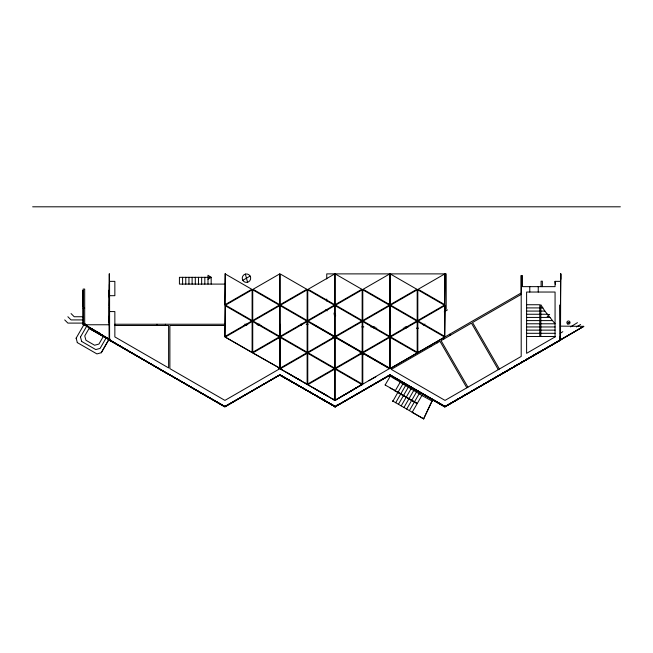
<?xml version="1.0" encoding="UTF-8"?>
<svg xmlns="http://www.w3.org/2000/svg" width="653" height="653" viewBox="0 0 653 653"><rect width="100%" height="100%" fill="white"/><g stroke="black" fill="none" stroke-linecap="round" stroke-linejoin="round"><path stroke-width="0.98" d="M89.208 328.214L225.097 406.86L279.957 374.838L335.013 406.656L279.933 374.757L224.91 406.623L129.751 351.681M560.356 281.353L555.066 281.353L555.066 286.643L522.473 286.643L522.473 275.533L521.2 275.533L521.2 292.952L389.988 368.651L313.007 324.239M560.756 340.066L445.011 406.623L390.143 375.157L334.801 406.901L389.988 374.757L445.068 406.533L444.856 406.901L560.437 339.976L444.856 406.901L389.825 375.157L335.528 406.664M560.241 336.115L560.201 340.107L583.774 326.337L560.339 326.133M109.459 323.08L109.141 306.926L109.459 339.536M109.418 316.223L109.141 323.08L109.459 309.857M109.459 282.031L109.141 306.233M109.141 323.08L109.459 314.754M109.377 284.406L109.459 306.502M416.818 403.489L417.3 403.57L395.22 390.837M389.857 376.528L390.061 376.471M417.136 403.481L397.971 392.208L392.943 401.13M417.014 403.472L395.457 391.025M421.691 395.351L422.058 395.563L399.979 382.16L400.313 382.413M423.43 418.72L423.797 418.932L412.304 412.467M444.987 406.582L560.486 340.066L560.756 273.672L560.437 306.551M385.499 385.229L385.188 384.813M393.049 400.942L392.837 401.309L393.204 401.048M409.366 410.606L419.504 393.212M394.934 390.665L395.326 390.649M392.763 401.024L423.617 418.826L432.106 401.097L432.017 401.497M423.724 418.638L431.813 401.334M395.547 391.025L395.13 390.984M90.179 328.581L95.844 331.806M96.946 332.434L102.603 335.65M83.502 324.312L109.067 339.062M76.091 338.238L84.18 324.214M80.433 337.07L86.931 325.806L86.286 325.431M89.551 327.618L84.768 335.903L85.927 340.246L94.587 345.241L98.93 344.074L103.362 336.385L106.112 337.968L100.089 348.416L95.754 349.575L81.592 341.405M101.256 352.751L108.863 339.552L101.256 352.751L96.913 353.91L77.258 342.572M224.746 406.901L109.459 340.025L109.459 338.801L109.99 339.103L109.304 340.295L224.934 406.582M167.029 373.598L105.419 337.266M225.187 337.062L252.131 352.612M252.678 352.93L279.786 368.202L224.91 336.907M280.178 368.79L307.13 384.339M280.537 368.994L282.186 369.761M294.03 376.781L300.984 380.675M306.771 384.135L305.286 383.091M307.677 384.658L334.622 400.199M307.865 390.967L335.593 406.631L334.507 406.305M321.154 392.429L313.93 388.135M321.529 392.649L328.483 396.534M321.056 398.95L335.593 406.631L335.013 406.533M334.271 399.995L332.777 398.959M334.989 406.672L335.593 406.631L279.802 375.108M390.037 374.789L389.8 375.206L444.799 406.933M390.012 376.675L385.131 385.017L395.22 390.625L390.176 388.135M395.114 391.016L400.15 382.291M397.865 392.608L402.999 383.695M395.694 402.713L405.75 385.278M398.444 404.305L408.5 386.862M401.195 405.888L411.251 388.453M403.946 407.472L414.002 390.037M406.688 409.064L416.753 391.629M412.19 412.231L422.018 395.302M431.951 401.015L422.058 395.563M360.734 385.343L362.186 384.69M360.178 385.662L361.827 384.895M444.513 310.224L446.195 309.163L446.195 273.885L390.127 273.885L390.127 326.9M423.348 325.096L424.972 324.076M444.22 311.914L447.46 309.865M560.233 333.283L562.813 331.691M570.567 326.9L577.456 322.647M341.38 396.575L348.335 392.682M368.88 380.707L375.834 376.814M361.672 384.617L335.234 400.24L362.023 384.413L359.436 385.98M349.086 392.249L357.713 387.025M389.523 368.553L334.965 400.395L279.933 368.651L224.91 400.395L169.886 368.651L169.886 325.504L225.538 325.504M207.997 279.206L211.172 277.321L207.997 275.264L207.997 284.096M576.362 326.973L580.615 324.476M389.115 375.393L335.332 406.411M507.071 370.798L502.9 373.598M507.936 370.3L511.764 368.072M512.564 367.598L558.103 341.078M446.766 405.489L460.789 397.375M462.544 396.363L468.683 392.812M470.438 391.8L476.576 388.249M478.322 387.229L480.077 386.217M481.832 385.205L495.856 377.091M497.61 376.079L507.259 370.496M509.005 369.484L511.642 367.957M513.389 366.945L519.527 363.394M521.282 362.382L523.91 360.864M525.665 359.844L527.42 358.832M529.175 357.82L531.803 356.293M533.558 355.281L535.305 354.269M537.06 353.257L539.688 351.73M445.868 406.133L463.393 395.971M464.96 395.065L473.27 390.249M475.017 389.237L480.265 386.201M482.885 384.674L496.002 377.075M497.757 376.055L511.748 367.949M513.503 366.937L519.625 363.386M521.372 362.374L523.992 360.848M525.747 359.836L527.493 358.824M529.24 357.811L531.869 356.285M533.615 355.273L539.737 351.73M242.802 280.292L250.132 276.064M225.228 304.608L251.789 289.287L225.228 273.966M225.228 336.352L251.789 321.031L225.228 305.71M225.546 336.907L252.107 321.578L252.107 352.228M253.054 352.775L279.615 337.454L279.615 368.104M280.57 368.651L307.13 353.33L307.13 383.972M444.693 273.966L418.132 289.287L444.693 304.608M308.085 384.527L334.646 369.198L334.646 399.848M444.693 305.71L418.132 321.031L444.693 336.352M521.2 294.413L472.543 322.492L499.39 369.027M167.184 373.328L224.91 406.509L236.264 399.979M238.01 398.975L279.051 375.393M559.678 340.164L583.774 326.337L560.437 340.033M336.319 405.464L339.576 403.962M334.801 406.901L335.528 406.59L334.556 406.395M32.65 206.805L620.35 206.805M109.141 306.502L109.459 273.901L109.141 340.025M388.853 273.885L326.745 273.885L326.745 278.921M560.756 273.885L560.756 279.386M560.543 274.04L560.592 279.223M224.926 284.096L179.42 284.096L179.42 277.321L211.172 277.321L211.172 284.096M109.459 290.063L109.141 273.901M109.459 298.682L109.459 290.356M83.111 290.74L82.58 290.74L82.58 306.306L83.111 306.306M82.792 291.377L82.792 297.89M109.565 295.695L114.855 295.695L114.855 281.353L109.565 281.353L109.598 340.042M82.792 299.156L82.792 305.669M526.604 304.739L539.778 304.739L539.778 336.483M83.111 306.518L83.111 323.635M560.437 306.975L560.437 339.584M526.604 307.914L539.778 307.914M540.831 307.914L542.855 307.914M83.111 308.118L84.694 308.118M526.604 311.081L539.778 311.081M540.831 311.081L544.871 311.081L547.614 314.501L549.646 314.501L547.149 316.444L549.173 316.444L555.066 323.782L540.831 323.782M109.565 311.571L114.855 311.571L114.855 336.907L168.613 367.917L168.613 325.504L114.855 325.504M526.604 314.256L539.778 314.256M540.831 314.256L547.418 314.256M526.604 317.431L539.778 317.431M540.831 317.431L549.965 317.431M83.535 319.921L71.055 319.921L67.879 316.746M526.604 320.607L539.778 320.607M540.831 320.607L552.52 320.607M83.535 323.096L67.879 323.096L64.704 319.921M526.604 323.782L539.778 323.782M114.855 324.239L225.375 324.239M244.679 324.239L247.724 324.239M256.866 324.239L259.91 324.239M300.339 324.239L302.29 324.239M306.184 324.239L308.134 324.239M109.459 324.761L83.004 324.761L83.535 323.839L83.535 316.746L74.23 316.746L71.055 313.571M243.749 325.504L246.785 325.504M257.919 325.504L260.955 325.504M298.601 325.504L301.621 325.504M361.827 326.9L363.827 326.9M370.839 326.9L374.838 326.9M405.113 326.9L408.117 326.9M526.604 326.957L539.778 326.957M540.831 326.957L555.066 326.957M373.753 328.173L376.797 328.173M403.228 328.173L406.28 328.173M416.443 328.173L418.475 328.173M526.604 330.132L539.778 330.132M540.831 330.132L555.066 330.132M526.604 333.308L539.778 333.308M540.831 333.308L555.066 333.308M526.604 336.483L555.066 336.483M333.332 399.277L334.785 399.93M286.43 372.275L300.356 380.315M313.987 394.412L279.778 375.157M315.758 395.408L317.538 396.404M323.741 399.897L325.521 400.893M89.624 328.271L103.158 335.96M89.526 328.451L103.052 336.148M333.789 313.154L335.552 314.166M325.48 309.865L327.186 310.844M334.001 314.746L335.707 315.717M390.861 375.385L444.13 405.995M444.375 336.907L417.814 321.578L417.814 352.228M416.867 352.775L390.306 337.454L390.306 368.104M389.351 368.651L362.79 353.33L362.79 383.972M332.769 337.103L335.389 338.621M359.868 352.742L363.362 354.759M389.988 375.246L445.011 406.509M391.694 377.165L399.024 381.401M361.835 384.527L335.275 369.198L335.275 399.848M280.015 374.928L334.981 406.615M86.408 324.77L84.694 323.782L83.111 324.696L83.111 289.075L84.694 289.075L84.694 323.782L86.351 324.859M100.391 333.569L83.111 323.839L109.247 339.168M115.654 343.535L100.75 334.752M117.418 344.555L120.062 346.082M121.817 347.102L127.988 350.661M335.25 406.827L279.933 374.789L224.91 406.509M85.935 325.79L87.682 326.843M321.309 392.151L327.855 396.175M86.931 325.806L100.276 334.263M102.782 335.854L106.112 337.968M307.832 384.38L309.13 385.311M544.871 311.081L540.831 304.739L540.831 336.483M498.288 369.663L471.442 323.121L441.077 340.637L467.932 387.18M449.615 334.254L450.244 335.348M444.677 337.095L417.732 352.644M443.199 337.952L443.828 339.054M466.83 387.809L439.983 341.274L391.261 369.386L445.011 400.395L521.2 356.44L521.2 275.533M436.596 341.764L437.232 342.858M430.18 345.461L430.817 346.563M417.177 352.963L390.233 368.512M80.474 336.989L81.674 341.454M76.14 338.156L77.34 342.613M245.365 274.089A4.236 4.236 0 0 1 250.548 279.272A4.236 4.236 0 0 1 243.471 281.174A4.236 4.236 0 0 1 245.365 274.089L247.56 282.267M555.066 281.353L555.368 284.341M109.459 297.613L109.141 290.063L109.459 298.103M109.141 290.356L109.459 298.192M559.621 305.024L559.89 340.05M542.365 286.643L542.365 281.19L541.1 281.19L541.1 286.643M538.243 286.643L538.243 292.038M529.779 286.643L529.779 292.038M388.853 303.449L388.853 306.51M326.745 299.058L326.745 301.074M279.933 324.239L279.933 368.651M278.668 335.601L278.668 338.638M278.668 367.917L278.668 369.386M204.822 277.321L204.822 284.096M201.646 277.321L201.646 284.096M198.471 277.321L198.471 284.096M195.296 277.321L195.296 284.096M192.121 277.321L192.121 284.096M188.946 277.321L188.946 284.096M185.77 277.321L185.77 284.096M182.595 277.321L182.595 284.096M165.438 324.239L165.438 325.504M156.973 324.239L156.973 325.504M82.792 290.74L82.792 306.306M568.992 322.574C568.739 323.945 566.78 321.937 568.992 322.574M89.788 327.994L89.42 328.639L102.945 336.328L103.313 335.683L89.788 327.994M252.107 289.834L225.546 305.155L252.107 320.484L252.107 289.834M279.615 273.966L253.054 289.287L279.615 304.608L279.615 273.966M279.296 305.155L252.735 320.484L252.735 289.834L279.296 305.155M306.812 289.287L280.251 304.608L280.251 273.966L306.812 289.287M279.615 305.71L253.054 321.031L279.615 336.352L279.615 305.71M307.13 289.834L280.57 305.155L307.13 320.484L307.13 289.834M334.646 273.966L308.085 289.287L334.646 304.608L334.646 273.966M279.296 336.907L252.735 352.228L252.735 321.578L279.296 336.907M306.812 321.031L280.251 336.352L280.251 305.71L306.812 321.031M334.328 305.155L307.767 320.484L307.767 289.834L334.328 305.155M361.835 289.287L335.275 304.608L335.275 273.966L361.835 289.287M307.13 321.578L280.57 336.907L307.13 352.228L307.13 321.578M334.646 305.71L308.085 321.031L334.646 336.352L334.646 305.71M362.154 289.834L335.593 305.155L362.154 320.484L362.154 289.834M389.67 273.966L363.109 289.287L389.67 304.608L389.67 273.966M306.812 352.775L280.251 368.104L280.251 337.454L306.812 352.775M334.328 336.907L307.767 352.228L307.767 321.578L334.328 336.907M361.835 321.031L335.275 336.352L335.275 305.71L361.835 321.031M389.351 305.155L362.79 320.484L362.79 289.834L389.351 305.155M416.867 289.287L390.306 304.608L390.306 273.966L416.867 289.287M334.646 337.454L308.085 352.775L334.646 368.104L334.646 337.454M362.154 321.578L335.593 336.907L362.154 352.228L362.154 321.578M389.67 305.71L363.109 321.031L389.67 336.352L389.67 305.71M417.185 289.834L390.625 305.155L417.185 320.484L417.185 289.834M334.328 368.651L307.767 383.972L307.767 353.33L334.328 368.651M361.835 352.775L335.275 368.104L335.275 337.454L361.835 352.775M389.351 336.907L362.79 352.228L362.79 321.578L389.351 336.907M416.867 321.031L390.306 336.352L390.306 305.71L416.867 321.031M444.375 305.155L417.814 320.484L417.814 289.834L444.375 305.155M362.154 353.33L335.593 368.651L362.154 383.972L362.154 353.33M389.67 337.454L363.109 352.775L389.67 368.104L389.67 337.454M417.185 321.578L390.625 336.907L417.185 352.228L417.185 321.578M555.066 336.907L526.604 353.33L526.604 292.038L555.066 292.038L555.066 336.907M225.228 273.729L224.91 304.845L225.228 273.729M445.011 273.729L444.693 304.845L445.011 273.729M225.228 305.473L224.91 336.589L225.228 305.473M445.011 305.473L444.693 336.589L445.011 305.473M567.653 323.937A1.584 1.584 0 0 0 570.045 322.582A1.584 1.584 0 0 0 567.677 321.186A1.584 1.584 0 0 0 567.653 323.937"/></g></svg>
